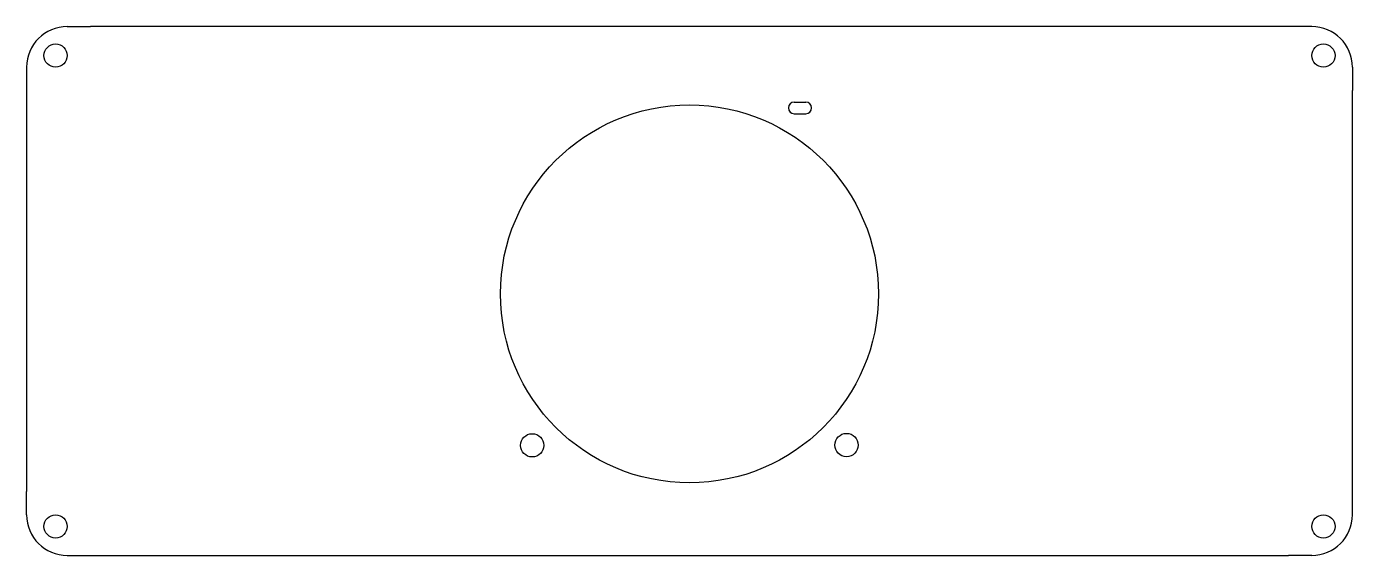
# Model space of a CAD drawing. Header units: millimetres. Extents: x -54 to 174, y -89 to 2.
import ezdxf

# ---------------------------------------------------------------- set-up
doc = ezdxf.new("R2010")
doc.units = ezdxf.units.MM
doc.layers.get('0').update_dxf_attribs({"lineweight": 25, "true_color": 0xffffff})

msp = doc.modelspace()

# ---------------------------------------------------------------- linework, layer by layer
for p, q in [((-47, 2), (-43, 2)), ((163, 2), (-43, 2)), ((167, 2), (163, 2)), ((-54, -5), (-54, -9)), ((174, -5), (174, -9)), ((-54, -9), (-54, -78)), ((174, -78), (174, -9)), ((78, -11), (80, -11)), ((78, -13), (80, -13)), ((-54, -82), (-54, -78)), ((174, -82), (174, -78)), ((-47, -89), (-43, -89)), ((-43, -89), (163, -89)), ((167, -89), (163, -89))]:
    msp.add_line(p, q)
for centre, radius in [((-49, -3), 2), ((169, -3), 2), ((60, -44), 32.5), ((32.95, -70.05), 2), ((87, -70), 2), ((-49, -84), 2), ((169, -84), 2)]:
    msp.add_circle(centre, radius)
for centre, radius, start, end in [((-47, -5), 7, 90, 180), ((167, -5), 7, 0, 90), ((78, -12), 1, 90, 270), ((80, -12), 1, 270, 90), ((-47, -82), 7, 180, 270), ((167, -82), 7, 270, 0)]:
    msp.add_arc(centre, radius, start, end)

doc.saveas('drawing.dxf')
